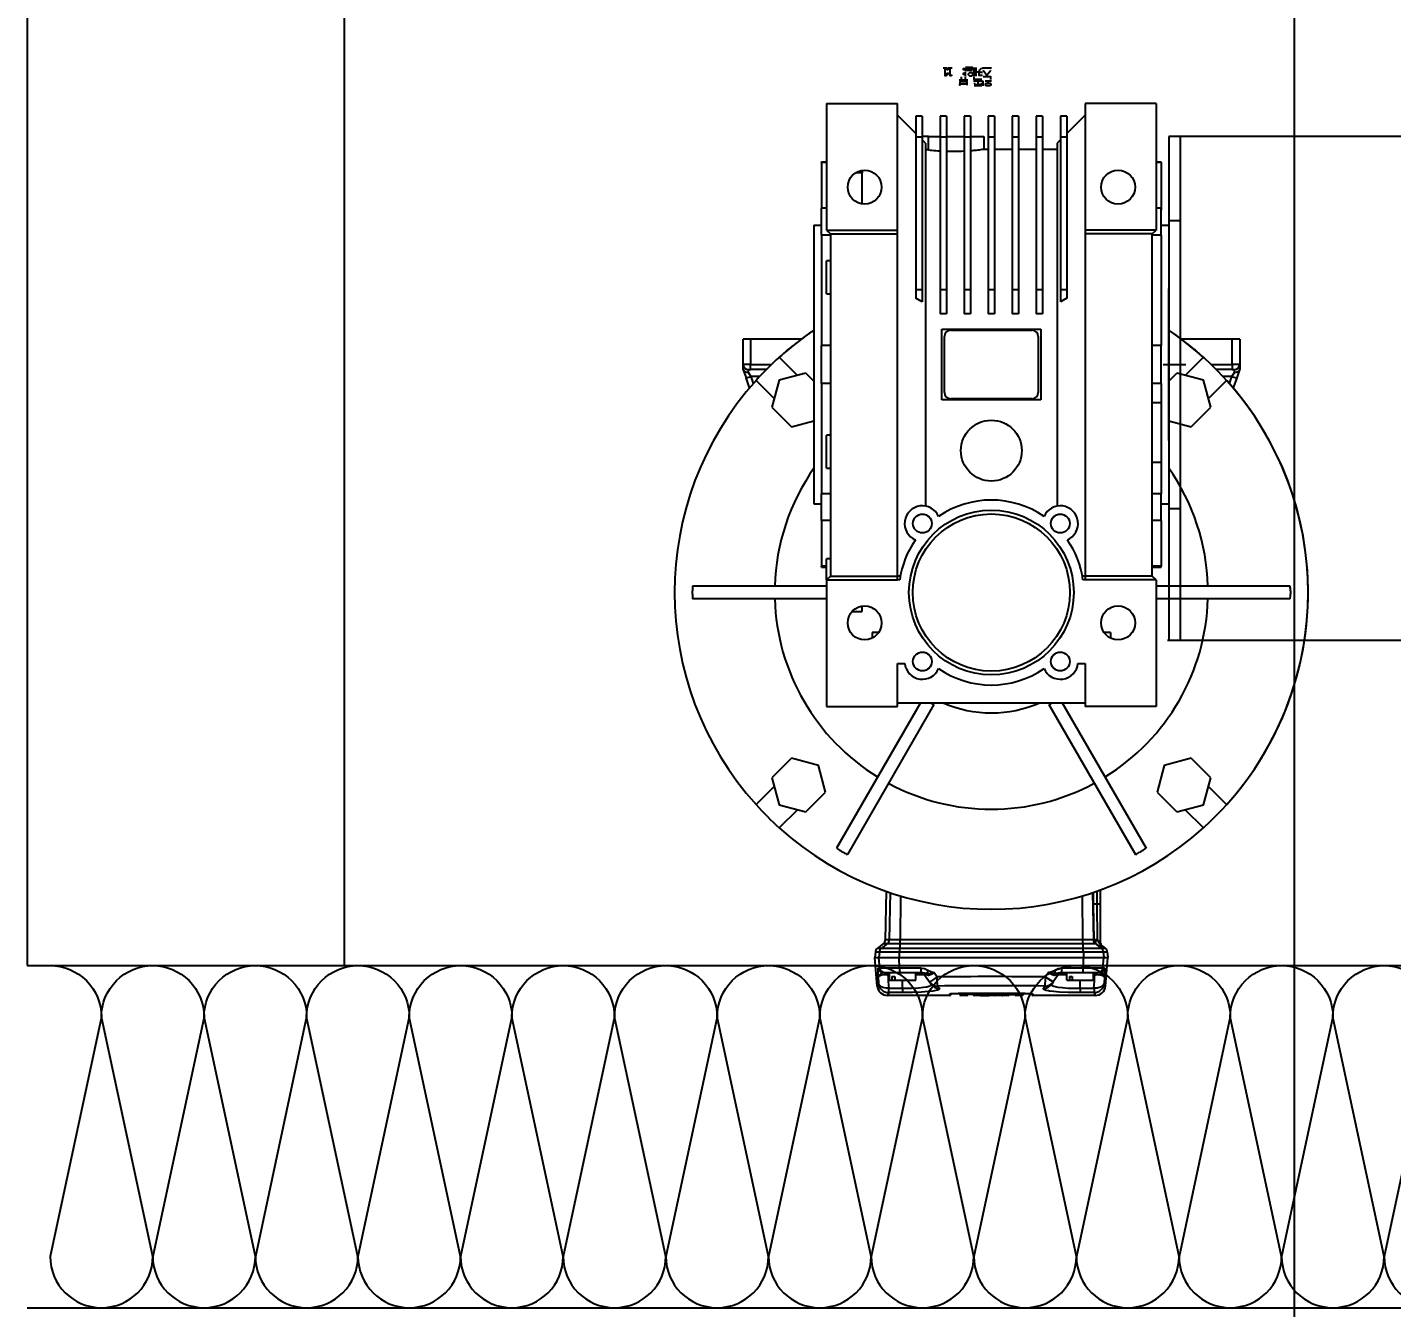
# Model space of a CAD drawing. Header units: millimetres. Extents: x 3355 to 129505, y 4600 to 34300.
# Drawn here: x 64556 to 65094, y 14421 to 14926 of the extents above; entities that cross this region are included whole.
import ezdxf
from ezdxf.xclip import XClip

# ---------------------------------------------------------------- set-up
doc = ezdxf.new("R2010")
doc.units = ezdxf.units.MM
doc.header["$LTSCALE"] = 800
doc.header["$XCLIPFRAME"] = 0
doc.linetypes.add('점선1', pattern=[2, 1.25, -0.75])
doc.layers.get('Defpoints').update_dxf_attribs({"color": 167})
doc.layers.add('arch', color=8, linetype='Continuous')
doc.layers.add('DIM', color=6, linetype='Continuous')
doc.layers.add('건축도면', color=9, linetype='Continuous', lineweight=25)
doc.styles.add('맑은고딕', font='malgun.ttf')
doc.dimstyles.new('Copy of PSD MI', dxfattribs={"dimscale": 100, "dimtxt": 1.5, "dimasz": 0.8, "dimexe": 1.25, "dimexo": 1.5, "dimgap": 0.6, "dimtad": 1, "dimdec": 0, "dimzin": 1, "dimdsep": 46, "dimlunit": 6, "dimtxsty": '맑은고딕', "dimblk": 'DOT', "dimcen": 2.5, "dimadec": 0, "dimazin": 0, "dimtfac": 1, "dimtdec": 0, "dimtix": 1, "dimtmove": 2, "dimatfit": 3, "dimfxl": 1, "dimtolj": 1, "dimtzin": 1, "dimarcsym": 0})

# ---------------------------------------------------------------- blocks, each defined once
blk = doc.blocks.new('*U143')
at = {"color": 0}
for points in [[(-39048.15, 0, -0.414214), (-39063.15, 15), (-39048.15, 85, 1), (-39078.15, 85), (-39063.15, 15, -0.414214), (-39078.15, 0, 0.414214)], [(-39018.15, 0, -0.414214), (-39033.15, 15), (-39018.15, 85, 1), (-39048.15, 85), (-39033.15, 15, -0.414214), (-39048.15, 0, 0.414214)], [(-38988.15, 0, -0.414214), (-39003.15, 15), (-38988.15, 85, 1), (-39018.15, 85), (-39003.15, 15, -0.414214), (-39018.15, 0, 0.414214)], [(-38958.15, 0, -0.414214), (-38973.15, 15), (-38958.15, 85, 1), (-38988.15, 85), (-38973.15, 15, -0.414214), (-38988.15, 0, 0.414214)], [(-38928.15, 0, -0.414214), (-38943.15, 15), (-38928.15, 85, 1), (-38958.15, 85), (-38943.15, 15, -0.414214), (-38958.15, 0, 0.414214)], [(-38898.15, 0, -0.414214), (-38913.15, 15), (-38898.15, 85, 1), (-38928.15, 85), (-38913.15, 15, -0.414214), (-38928.15, 0, 0.414214)], [(-38868.15, 0, -0.414214), (-38883.15, 15), (-38868.15, 85, 1), (-38898.15, 85), (-38883.15, 15, -0.414214), (-38898.15, 0, 0.414214)], [(-38838.15, 0, -0.414214), (-38853.15, 15), (-38838.15, 85, 1), (-38868.15, 85), (-38853.15, 15, -0.414214), (-38868.15, 0, 0.414214)], [(-38808.15, 0, -0.414214), (-38823.15, 15), (-38808.15, 85, 1), (-38838.15, 85), (-38823.15, 15, -0.414214), (-38838.15, 0, 0.414214)], [(-38778.15, 0, -0.414214), (-38793.15, 15), (-38778.15, 85, 1), (-38808.15, 85), (-38793.15, 15, -0.414214), (-38808.15, 0, 0.414214)], [(-38748.15, 0, -0.414214), (-38763.15, 15), (-38748.15, 85, 1), (-38778.15, 85), (-38763.15, 15, -0.414214), (-38778.15, 0, 0.414214)], [(-38718.15, 0, -0.414214), (-38733.15, 15), (-38718.15, 85, 1), (-38748.15, 85), (-38733.15, 15, -0.414214), (-38748.15, 0, 0.414214)], [(-38688.15, 0, -0.414214), (-38703.15, 15), (-38688.15, 85, 1), (-38718.15, 85), (-38703.15, 15, -0.414214), (-38718.15, 0, 0.414214)], [(-38658.15, 0, -0.414214), (-38673.15, 15), (-38658.15, 85, 1), (-38688.15, 85), (-38673.15, 15, -0.414214), (-38688.15, 0, 0.414214)], [(-38628.15, 0, -0.414214), (-38643.15, 15), (-38628.15, 85, 1), (-38658.15, 85), (-38643.15, 15, -0.414214), (-38658.15, 0, 0.414214)], [(-38598.15, 0, -0.414214), (-38613.15, 15), (-38598.15, 85, 1), (-38628.15, 85), (-38613.15, 15, -0.414214), (-38628.15, 0, 0.414214)], [(-38568.15, 0, -0.414214), (-38583.15, 15), (-38568.15, 85, 1), (-38598.15, 85), (-38583.15, 15, -0.414214), (-38598.15, 0, 0.414214)], [(-38538.15, 0, -0.414214), (-38553.15, 15), (-38538.15, 85, 1), (-38568.15, 85), (-38553.15, 15, -0.414214), (-38568.15, 0, 0.414214)], [(-38508.15, 0, -0.414214), (-38523.15, 15), (-38508.15, 85, 1), (-38538.15, 85), (-38523.15, 15, -0.414214), (-38538.15, 0, 0.414214)], [(-38478.15, 0, -0.414214), (-38493.15, 15), (-38478.15, 85, 1), (-38508.15, 85), (-38493.15, 15, -0.414214), (-38508.15, 0, 0.414214)], [(-38448.15, 0, -0.414214), (-38463.15, 15), (-38448.15, 85, 1), (-38478.15, 85), (-38463.15, 15, -0.414214), (-38478.15, 0, 0.414214)], [(-38418.15, 0, -0.414214), (-38433.15, 15), (-38418.15, 85, 1), (-38448.15, 85), (-38433.15, 15, -0.414214), (-38448.15, 0, 0.414214)]]:
    blk.add_lwpolyline(points, format="xyb", dxfattribs=at)
blk = doc.blocks.new('COMBI SHUTTER')
at = {"color": 0}
for p, q in [((-1584.55, 340.24), (-1584.55, 290.24)), ((-1584.55, 340.24), (-1556.55, 340.24)), ((-1556.55, 290.24), (-1556.55, 340.24)), ((-1482.55, 340.24), (-1482.55, 290.24)), ((-1454.55, 340.24), (-1482.55, 340.24)), ((-1454.55, 340.24), (-1454.55, 290.24)), ((-1549.3, 328.35), (-1556.55, 335.6)), ((-1549.3, 335.24), (-1549.3, 326.94)), ((-1546.8, 335.24), (-1549.3, 335.24)), ((-1546.8, 335.24), (-1546.8, 326.94)), ((-1539.8, 335.24), (-1539.8, 326.94)), ((-1537.3, 335.24), (-1539.8, 335.24)), ((-1537.3, 335.24), (-1537.3, 326.94)), ((-1530.3, 335.24), (-1530.3, 326.94)), ((-1527.8, 335.24), (-1530.3, 335.24)), ((-1527.8, 335.24), (-1527.8, 326.94)), ((-1518.3, 335.24), (-1520.8, 335.24)), ((-1520.8, 335.24), (-1520.8, 326.94)), ((-1518.3, 335.24), (-1518.3, 326.94)), ((-1508.8, 335.24), (-1511.3, 335.24)), ((-1511.3, 335.24), (-1511.3, 326.94)), ((-1508.8, 335.24), (-1508.8, 326.94)), ((-1499.3, 335.24), (-1501.8, 335.24)), ((-1501.8, 335.24), (-1501.8, 326.94)), ((-1499.3, 335.24), (-1499.3, 326.94)), ((-1492.3, 335.24), (-1492.3, 326.94)), ((-1489.8, 335.24), (-1492.3, 335.24)), ((-1482.55, 335.6), (-1489.8, 328.35)), ((-1489.8, 335.24), (-1489.8, 326.94)), ((-1549.3, 326.94), (-1549.3, 266.74)), ((-1546.8, 326.94), (-1549.3, 326.94)), ((-1544.3, 327.24), (-1546.8, 327.24)), ((-1546.8, 326.94), (-1546.8, 266.74)), ((-1545.55, 324.6), (-1546.8, 325.85)), ((-1545.55, 324.6), (-1545.55, 181.35)), ((-1544.3, 327.24), (-1539.8, 327.24)), ((-1544.3, 321.95), (-1544.3, 327.24)), ((-1539.8, 326.94), (-1539.8, 266.74)), ((-1537.3, 326.94), (-1539.8, 326.94)), ((-1537.3, 327.24), (-1530.3, 327.24)), ((-1537.3, 326.94), (-1537.3, 266.74)), ((-1530.3, 326.94), (-1530.3, 266.74)), ((-1527.8, 326.94), (-1530.3, 326.94)), ((-1527.8, 327.24), (-1524.8, 327.24)), ((-1527.8, 326.94), (-1527.8, 266.74)), ((-1524.8, 327.24), (-1522.55, 327.24)), ((-1522.55, 327.24), (-1522.55, 322.24)), ((-1518.3, 326.94), (-1520.8, 326.94)), ((-1520.8, 326.94), (-1520.8, 266.74)), ((-1518.3, 326.94), (-1518.3, 266.74)), ((-1508.8, 326.94), (-1511.3, 326.94)), ((-1511.3, 326.94), (-1511.3, 266.74)), ((-1508.8, 326.94), (-1508.8, 266.74)), ((-1499.3, 326.94), (-1501.8, 326.94)), ((-1501.8, 326.94), (-1501.8, 266.74)), ((-1499.3, 326.94), (-1499.3, 266.74)), ((-1492.3, 325.85), (-1493.55, 324.6)), ((-1493.55, 324.6), (-1493.55, 181.35)), ((-1492.3, 326.94), (-1492.3, 266.74)), ((-1489.8, 326.94), (-1492.3, 326.94)), ((-1489.8, 326.94), (-1489.8, 266.74)), ((-1192.55, 327.24), (-1449.55, 327.24)), ((-1449.55, 327.24), (-1449.55, 128.35)), ((-1445.05, 327.24), (-1445.05, 128.35)), ((-1544.3, 321.95), (-1545.55, 321.95)), ((-1522.55, 322.24), (-1520.8, 322.24)), ((-1518.3, 322.24), (-1511.3, 322.24)), ((-1508.8, 322.24), (-1501.8, 322.24)), ((-1499.3, 322.24), (-1493.55, 322.24)), ((-1586.55, 316.89), (-1586.55, 317.24)), ((-1586.55, 317.24), (-1584.55, 317.24)), ((-1584.55, 316.89), (-1586.55, 316.89)), ((-1586.55, 316.89), (-1586.55, 298.87)), ((-1570.55, 312.86), (-1573.19, 312.86)), ((-1570.55, 313.86), (-1570.55, 312.86)), ((-1570.55, 300.61), (-1570.55, 312.86)), ((-1454.55, 317.24), (-1452.55, 317.24)), ((-1452.55, 316.89), (-1454.55, 316.89)), ((-1452.55, 316.89), (-1452.55, 317.24)), ((-1452.55, 316.89), (-1452.55, 298.14)), ((-1584.55, 298.87), (-1586.55, 298.87)), ((-1586.55, 288.25), (-1586.55, 298.87)), ((-1452.55, 298.87), (-1454.55, 298.87)), ((-1452.55, 288.25), (-1452.55, 298.87)), ((-1589.55, 292.24), (-1589.55, 237.24)), ((-1589.55, 292.24), (-1586.55, 292.24)), ((-1452.55, 292.24), (-1449.55, 292.24)), ((-1449.55, 294.02), (-1445.05, 294.02)), ((-1449.55, 292.24), (-1449.55, 237.24)), ((-1583.05, 288.25), (-1586.55, 288.25)), ((-1586.55, 288.25), (-1586.55, 244.75)), ((-1584.55, 290.24), (-1556.55, 290.24)), ((-1584.55, 290.24), (-1583.05, 288.74)), ((-1583.05, 288.74), (-1556.55, 288.74)), ((-1583.05, 288.74), (-1583.05, 153.74)), ((-1556.55, 288.74), (-1556.55, 290.24)), ((-1556.55, 153.74), (-1556.55, 288.74)), ((-1482.55, 290.24), (-1482.55, 288.74)), ((-1454.55, 290.24), (-1482.55, 290.24)), ((-1482.55, 288.74), (-1482.55, 153.74)), ((-1456.05, 288.74), (-1482.55, 288.74)), ((-1456.05, 288.74), (-1454.55, 290.24)), ((-1456.05, 153.74), (-1456.05, 288.74)), ((-1452.55, 288.25), (-1456.05, 288.25)), ((-1452.55, 288.25), (-1452.55, 244.75)), ((-1583.05, 278.18), (-1584.55, 278.18)), ((-1584.55, 265.18), (-1584.55, 278.18)), ((-1584.55, 265.18), (-1583.05, 265.18)), ((-1546.8, 266.74), (-1549.3, 266.74)), ((-1549.3, 266.74), (-1549.3, 263.36)), ((-1546.8, 266.74), (-1546.8, 261.92)), ((-1539.8, 266.74), (-1539.8, 257.27)), ((-1537.3, 266.74), (-1539.8, 266.74)), ((-1537.3, 266.74), (-1537.3, 257.27)), ((-1530.3, 266.74), (-1530.3, 257.27)), ((-1527.8, 266.74), (-1530.3, 266.74)), ((-1527.8, 266.74), (-1527.8, 257.27)), ((-1518.3, 266.74), (-1520.8, 266.74)), ((-1520.8, 266.74), (-1520.8, 257.27)), ((-1518.3, 266.74), (-1518.3, 257.27)), ((-1508.8, 266.74), (-1511.3, 266.74)), ((-1511.3, 266.74), (-1511.3, 257.27)), ((-1508.8, 266.74), (-1508.8, 257.27)), ((-1499.3, 266.74), (-1501.8, 266.74)), ((-1501.8, 266.74), (-1501.8, 257.27)), ((-1499.3, 266.74), (-1499.3, 257.27)), ((-1489.8, 266.74), (-1492.3, 266.74)), ((-1492.3, 266.74), (-1492.3, 261.92)), ((-1489.8, 266.74), (-1489.8, 263.36)), ((-1449.55, 207.24), (-1449.55, 267.24)), ((-1546.8, 261.92), (-1549.3, 263.36)), ((-1489.8, 263.36), (-1492.3, 261.92)), ((-1537.3, 257.27), (-1539.8, 257.27)), ((-1527.8, 257.27), (-1530.3, 257.27)), ((-1518.3, 257.27), (-1520.8, 257.27)), ((-1508.8, 257.27), (-1511.3, 257.27)), ((-1499.3, 257.27), (-1501.8, 257.27)), ((-1539.05, 251.24), (-1500.05, 251.24)), ((-1539.05, 223.24), (-1539.05, 251.24)), ((-1538.05, 226.24), (-1538.05, 248.24)), ((-1535.55, 250.74), (-1503.55, 250.74)), ((-1501.05, 248.24), (-1501.05, 226.24)), ((-1500.05, 251.24), (-1500.05, 223.24)), ((-1614.55, 247.24), (-1617.55, 247.24)), ((-1617.55, 237.24), (-1617.55, 247.24)), ((-1594.55, 247.24), (-1614.55, 247.24)), ((-1614.55, 247.24), (-1614.55, 237.24)), ((-1583.05, 244.75), (-1586.55, 244.75)), ((-1586.55, 229.73), (-1586.55, 244.75)), ((-1452.55, 244.75), (-1456.05, 244.75)), ((-1452.55, 229.73), (-1452.55, 244.75)), ((-1424.55, 247.24), (-1444.55, 247.24)), ((-1421.55, 247.24), (-1424.55, 247.24)), ((-1424.55, 237.24), (-1424.55, 247.24)), ((-1421.55, 247.24), (-1421.55, 237.24)), ((-1617.55, 235.24), (-1617.55, 237.24)), ((-1614.55, 237.24), (-1617.55, 237.24)), ((-1614.55, 237.24), (-1606.3, 237.24)), ((-1614.55, 235.24), (-1614.55, 237.24)), ((-1603.22, 240.1), (-1596.07, 232.95)), ((-1589.55, 237.24), (-1589.55, 182.24)), ((-1451.8, 237.24), (-1442.8, 237.24)), ((-1449.55, 237.24), (-1449.55, 182.24)), ((-1443.03, 232.95), (-1435.88, 240.1)), ((-1432.8, 237.24), (-1424.55, 237.24)), ((-1421.55, 237.24), (-1424.55, 237.24)), ((-1424.55, 237.24), (-1424.55, 235.24)), ((-1421.55, 237.24), (-1421.55, 235.24)), ((-1617.55, 235.24), (-1617.5, 235.09)), ((-1617.5, 235.09), (-1617.5, 235.09)), ((-1617.5, 235.09), (-1616.37, 231.99)), ((-1614.93, 228.03), (-1616.37, 231.99)), ((-1615.55, 235.24), (-1615.55, 234.25)), ((-1615.55, 235.24), (-1614.55, 235.24)), ((-1615.55, 234.25), (-1614.49, 232.5)), ((-1608.33, 235.24), (-1614.55, 235.24)), ((-1610.96, 232.5), (-1614.49, 232.5)), ((-1614.49, 232.5), (-1613.48, 229.72)), ((-1592.73, 233.85), (-1603.32, 231.01)), ((-1589.55, 230.67), (-1592.73, 233.85)), ((-1446.38, 233.85), (-1449.55, 230.67)), ((-1435.78, 231.01), (-1446.38, 233.85)), ((-1424.55, 235.24), (-1430.78, 235.24)), ((-1424.61, 232.5), (-1428.14, 232.5)), ((-1425.63, 229.72), (-1424.61, 232.5)), ((-1423.55, 234.25), (-1424.61, 232.5)), ((-1424.55, 235.24), (-1423.55, 235.24)), ((-1422.73, 231.99), (-1424.17, 228.03)), ((-1423.55, 234.25), (-1423.55, 235.24)), ((-1421.6, 235.09), (-1422.73, 231.99)), ((-1421.55, 235.24), (-1421.6, 235.09)), ((-1605.26, 223.76), (-1612.42, 230.91)), ((-1603.32, 231.01), (-1606.16, 220.41)), ((-1583.05, 229.73), (-1586.55, 229.73)), ((-1586.55, 229.73), (-1586.55, 186.23)), ((-1452.55, 229.73), (-1456.05, 229.73)), ((-1452.55, 229.73), (-1452.55, 222.18)), ((-1432.94, 220.41), (-1435.78, 231.01)), ((-1426.69, 230.91), (-1433.84, 223.76)), ((-1500.05, 223.24), (-1539.05, 223.24)), ((-1503.55, 223.74), (-1535.55, 223.74)), ((-1456.05, 222.18), (-1452.55, 222.18)), ((-1452.55, 222.18), (-1452.55, 198.51)), ((-1606.16, 220.41), (-1598.4, 212.66)), ((-1440.7, 212.66), (-1432.94, 220.41)), ((-1598.4, 212.66), (-1589.55, 215.03)), ((-1449.55, 215.03), (-1440.7, 212.66)), ((-1583.05, 209.3), (-1584.55, 209.3)), ((-1584.55, 196.3), (-1584.55, 209.3)), ((-1584.55, 196.3), (-1583.05, 196.3)), ((-1452.55, 198.51), (-1456.05, 198.51)), ((-1452.55, 198.51), (-1452.55, 186.23)), ((-1583.05, 186.23), (-1586.55, 186.23)), ((-1586.55, 175.61), (-1586.55, 186.23)), ((-1452.55, 186.23), (-1456.05, 186.23)), ((-1452.55, 175.61), (-1452.55, 186.23)), ((-1589.55, 182.24), (-1586.55, 182.24)), ((-1452.55, 182.24), (-1449.55, 182.24)), ((-1449.55, 180.46), (-1445.05, 180.46)), ((-1583.05, 175.61), (-1586.55, 175.61)), ((-1586.55, 175.61), (-1586.55, 157.59)), ((-1452.55, 175.61), (-1456.05, 175.61)), ((-1452.55, 175.61), (-1452.55, 157.59)), ((-1584.55, 157.59), (-1586.55, 157.59)), ((-1586.55, 157.24), (-1586.55, 157.59)), ((-1586.55, 157.24), (-1584.55, 157.24)), ((-1583.05, 160.59), (-1584.55, 160.59)), ((-1584.55, 152.24), (-1584.55, 160.59)), ((-1452.55, 157.59), (-1456.05, 157.59)), ((-1456.05, 157.24), (-1452.55, 157.24)), ((-1452.55, 157.24), (-1452.55, 157.59)), ((-1583.05, 153.74), (-1584.55, 152.24)), ((-1584.55, 152.24), (-1556.55, 152.24)), ((-1584.55, 152.24), (-1584.55, 102.24)), ((-1583.05, 153.74), (-1556.55, 153.74)), ((-1556.55, 152.24), (-1556.55, 153.74)), ((-1555.47, 153.74), (-1556.55, 153.74)), ((-1555.71, 152.24), (-1556.55, 152.24)), ((-1482.55, 153.74), (-1483.63, 153.74)), ((-1482.55, 152.24), (-1483.4, 152.24)), ((-1456.05, 153.74), (-1482.55, 153.74)), ((-1482.55, 153.74), (-1482.55, 152.24)), ((-1454.55, 152.24), (-1482.55, 152.24)), ((-1454.55, 152.24), (-1456.05, 153.74)), ((-1454.55, 152.24), (-1454.55, 102.24)), ((-1637.55, 146.57), (-1637.55, 147.91)), ((-1584.55, 149.74), (-1637.53, 149.74)), ((-1401.58, 149.74), (-1454.55, 149.74)), ((-1401.55, 147.91), (-1401.55, 146.57)), ((-1584.55, 144.74), (-1637.53, 144.74)), ((-1570.55, 139.74), (-1570.55, 141.86)), ((-1566.55, 141.23), (-1566.55, 140.99)), ((-1566.11, 140.99), (-1566.55, 140.99)), ((-1472.55, 140.99), (-1472.99, 140.99)), ((-1472.55, 141.23), (-1472.55, 140.99)), ((-1401.58, 144.74), (-1454.55, 144.74)), ((-1574.52, 139.74), (-1570.55, 139.74)), ((-1564, 131.49), (-1566.55, 131.49)), ((-1566.55, 131.49), (-1566.55, 129.25)), ((-1472.55, 131.49), (-1475.1, 131.49)), ((-1472.55, 131.49), (-1472.55, 129.25)), ((-1192.55, 128.35), (-1449.99, 128.35)), ((-1556.55, 102.24), (-1556.55, 119.24)), ((-1556.55, 119.24), (-1553.73, 119.24)), ((-1485.37, 119.24), (-1482.55, 119.24)), ((-1482.55, 119.24), (-1482.55, 102.24)), ((-1547.55, 103.74), (-1580.7, 46.32)), ((-1542.2, 103.01), (-1576.37, 43.82)), ((-1556.55, 103.74), (-1482.55, 103.74)), ((-1542.2, 103.02), (-1542.2, 103.01)), ((-1496.9, 103.01), (-1496.91, 103.02)), ((-1496.9, 103.01), (-1462.73, 43.82)), ((-1491.55, 103.74), (-1458.4, 46.32)), ((-1584.55, 102.24), (-1556.55, 102.24)), ((-1454.55, 102.24), (-1482.55, 102.24)), ((-1598.4, 81.82), (-1606.16, 74.06)), ((-1587.81, 78.98), (-1598.4, 81.82)), ((-1440.7, 81.82), (-1451.29, 78.98)), ((-1432.94, 74.06), (-1440.7, 81.82)), ((-1584.97, 68.39), (-1587.81, 78.98)), ((-1451.29, 78.98), (-1454.13, 68.39)), ((-1612.42, 63.57), (-1605.26, 70.72)), ((-1606.16, 74.06), (-1603.32, 63.47)), ((-1435.78, 63.47), (-1432.94, 74.06)), ((-1433.84, 70.72), (-1426.69, 63.57)), ((-1592.73, 60.63), (-1584.97, 68.39)), ((-1454.13, 68.39), (-1446.38, 60.63)), ((-1603.32, 63.47), (-1592.73, 60.63)), ((-1596.07, 61.53), (-1603.22, 54.37)), ((-1446.38, 60.63), (-1435.78, 63.47)), ((-1435.88, 54.37), (-1443.03, 61.53)), ((-1577.97, 44.71), (-1579.13, 45.38)), ((-1459.97, 45.38), (-1461.13, 44.71)), ((-1561.1, 29.34), (-1561.43, 10.24)), ((-1559.52, 28.8), (-1559.84, 10.24)), ((-1555.44, 27.5), (-1555.47, 10.24)), ((-1483.66, 27.5), (-1483.63, 10.24)), ((-1479.59, 28.8), (-1479.26, 10.24)), ((-1476.55, 29.87), (-1476.55, 24.22)), ((-1476.55, 29.87), (-1476.55, 24.22)), ((-1477.94, 24.23), (-1479.32, 24.2)), ((-1479.32, 24.2), (-1479.07, 10.24)), ((-1477.94, 24.23), (-1477.82, 10.26)), ((-1476.55, 24.22), (-1476.55, 9.34)), ((-1476.55, 24.22), (-1476.55, 8.43)), ((-1565.32, 5.41), (-1565.55, 3.24)), ((-1565.32, 5.41), (-1563.72, 5.41)), ((-1562.17, 8.72), (-1564.59, 6.76)), ((-1562.99, 6.76), (-1564.59, 6.76)), ((-1563.72, 5.41), (-1563.95, 3.24)), ((-1563.72, 5.41), (-1555.87, 5.41)), ((-1560.58, 8.72), (-1562.99, 6.76)), ((-1555.79, 6.76), (-1562.99, 6.76)), ((-1562.17, 8.72), (-1560.58, 8.72)), ((-1559.84, 10.24), (-1561.43, 10.24)), ((-1560.58, 8.72), (-1555.55, 8.72)), ((-1555.47, 10.24), (-1559.84, 10.24)), ((-1555.87, 5.41), (-1555.89, 3.24)), ((-1555.87, 5.41), (-1519.55, 5.41)), ((-1555.55, 8.72), (-1555.79, 6.76)), ((-1519.55, 6.76), (-1555.79, 6.76)), ((-1555.55, 8.72), (-1519.55, 8.72)), ((-1519.55, 10.24), (-1555.47, 10.24)), ((-1483.63, 10.24), (-1519.55, 10.24)), ((-1519.55, 8.72), (-1483.56, 8.72)), ((-1483.31, 6.76), (-1519.55, 6.76)), ((-1519.55, 5.41), (-1483.23, 5.41)), ((-1479.26, 10.24), (-1483.63, 10.24)), ((-1483.56, 8.72), (-1478.52, 8.72)), ((-1483.56, 8.72), (-1483.31, 6.76)), ((-1476.11, 6.76), (-1483.31, 6.76)), ((-1483.23, 5.41), (-1475.38, 5.41)), ((-1483.23, 5.41), (-1483.21, 3.24)), ((-1479.07, 10.24), (-1479.26, 10.24)), ((-1477.82, 10.26), (-1479.07, 10.24)), ((-1478.52, 8.72), (-1478.33, 8.72)), ((-1478.52, 8.72), (-1476.11, 6.76)), ((-1476.55, 8.43), (-1476.55, 8.42)), ((-1474.51, 6.76), (-1476.11, 6.76)), ((-1475.81, 7.81), (-1475.81, 6.87)), ((-1475.81, 7.81), (-1474.51, 6.76)), ((-1475.38, 5.41), (-1473.78, 5.41)), ((-1475.38, 5.41), (-1475.15, 3.24)), ((-1473.78, 5.41), (-1473.55, 3.24)), ((-1565.55, 3.24), (-1563.95, 3.24)), ((-1564.56, -8.11), (-1565.55, 3.24)), ((-1563.95, 3.24), (-1555.89, 3.24)), ((-1563.59, -0.94), (-1563.95, 3.24)), ((-1555.89, 3.24), (-1519.55, 3.24)), ((-1555.86, -0.94), (-1555.89, 3.24)), ((-1519.55, 3.24), (-1483.21, 3.24)), ((-1483.25, -0.94), (-1483.21, 3.24)), ((-1483.21, 3.24), (-1475.15, 3.24)), ((-1475.52, -0.94), (-1475.15, 3.24)), ((-1475.15, 3.24), (-1473.55, 3.24)), ((-1474.54, -8.11), (-1473.55, 3.24)), ((-1564.18, -4.59), (-1564.04, -7)), ((-1563.59, -0.94), (-1564.15, -0.94)), ((-1555.86, -0.94), (-1563.59, -0.94)), ((-1562.16, -2.76), (-1562.18, -2.76)), ((-1562.16, -2.76), (-1562.16, -2.76)), ((-1562.16, -2.76), (-1561.6, -2.76)), ((-1561.6, -2.76), (-1555.65, -2.76)), ((-1560.35, -3.61), (-1560.35, -2.76)), ((-1559.8, -3.61), (-1560.35, -3.61)), ((-1559.8, -5.76), (-1559.8, -2.76)), ((-1558.76, -4.26), (-1558.76, -5.76)), ((-1558.76, -4.26), (-1557.7, -4.26)), ((-1557.7, -4.26), (-1557.7, -5.76)), ((-1547.44, -0.94), (-1555.86, -0.94)), ((-1555.65, -2.76), (-1547.28, -2.76)), ((-1549.3, -5.76), (-1549.3, -2.76)), ((-1545.95, -3.61), (-1549.3, -3.61)), ((-1547.28, -2.76), (-1547.59, -2.76)), ((-1547.25, -2.76), (-1547.28, -2.76)), ((-1545.95, -3.61), (-1544.01, -6.4)), ((-1542.17, -2.76), (-1540.97, -4.45)), ((-1496.94, -2.76), (-1498.13, -4.45)), ((-1493.15, -3.61), (-1495.1, -6.4)), ((-1489.8, -3.61), (-1493.15, -3.61)), ((-1491.82, -2.76), (-1491.86, -2.76)), ((-1491.82, -2.76), (-1483.45, -2.76)), ((-1483.25, -0.94), (-1491.67, -0.94)), ((-1489.8, -5.76), (-1489.8, -2.76)), ((-1488.76, -4.26), (-1488.76, -5.76)), ((-1488.76, -4.26), (-1487.7, -4.26)), ((-1487.7, -4.26), (-1487.7, -5.76)), ((-1483.45, -2.76), (-1477.5, -2.76)), ((-1475.52, -0.94), (-1483.25, -0.94)), ((-1479.3, -5.76), (-1479.3, -2.76)), ((-1478.75, -3.61), (-1479.3, -3.61)), ((-1478.75, -3.61), (-1478.75, -2.76)), ((-1477.5, -2.76), (-1476.94, -2.76)), ((-1476.92, -2.76), (-1476.94, -2.76)), ((-1474.96, -0.94), (-1475.52, -0.94)), ((-1474.93, -4.59), (-1475.06, -7)), ((-1564.04, -7), (-1564.56, -8.11)), ((-1560.06, -10.64), (-1560.57, -11.76)), ((-1560.06, -8.94), (-1554.55, -8.94)), ((-1560.06, -10.64), (-1560.06, -8.94)), ((-1554.55, -10.64), (-1560.06, -10.64)), ((-1559.8, -5.76), (-1558.76, -5.76)), ((-1558.76, -5.76), (-1557.7, -5.76)), ((-1557.7, -5.76), (-1554.55, -5.76)), ((-1554.55, -8.94), (-1554.55, -5.76)), ((-1554.55, -5.76), (-1549.3, -5.76)), ((-1554.55, -8.94), (-1554.55, -10.64)), ((-1544, -6.4), (-1543.39, -7.28)), ((-1540.73, -8.06), (-1540.12, -8.94)), ((-1498.37, -8.06), (-1498.99, -8.94)), ((-1495.1, -6.4), (-1495.71, -7.28)), ((-1489.8, -5.76), (-1488.76, -5.76)), ((-1488.76, -5.76), (-1487.7, -5.76)), ((-1487.7, -5.76), (-1484.55, -5.76)), ((-1484.55, -8.94), (-1484.55, -5.76)), ((-1484.55, -5.76), (-1479.3, -5.76)), ((-1484.55, -8.94), (-1479.04, -8.94)), ((-1484.55, -8.94), (-1484.55, -10.64)), ((-1479.04, -10.64), (-1484.55, -10.64)), ((-1479.04, -8.94), (-1479.04, -10.64)), ((-1479.04, -10.64), (-1478.53, -11.76)), ((-1475.06, -7), (-1474.54, -8.11)), ((-1536.05, -11.76), (-1560.57, -11.76)), ((-1536.05, -11.25), (-1536.05, -11.76)), ((-1535.55, -11.26), (-1535.55, -11.15)), ((-1534.59, -11.09), (-1534.88, -11.1)), ((-1532.55, -11.04), (-1532.69, -11.04)), ((-1532.55, -11.04), (-1506.55, -11.04)), ((-1532.55, -11.04), (-1532.55, -11.04)), ((-1506.55, -11.04), (-1532.55, -11.04)), ((-1532.05, -11.04), (-1532.05, -11.26)), ((-1531.55, -11.76), (-1531.55, -11.31)), ((-1529.35, -11.31), (-1531.55, -11.31)), ((-1529.35, -11.76), (-1531.55, -11.76)), ((-1529.35, -11.31), (-1529.35, -11.76)), ((-1526.7, -11.42), (-1528.88, -11.42)), ((-1528.85, -11.26), (-1528.85, -11.04)), ((-1526.72, -11.04), (-1526.72, -11.13)), ((-1526.72, -11.18), (-1526.72, -11.13)), ((-1526.72, -11.18), (-1526.72, -11.26)), ((-1526.72, -11.18), (-1526.72, -11.19)), ((-1526.72, -11.19), (-1526.72, -11.19)), ((-1526.22, -11.62), (-1526.24, -11.62)), ((-1512.87, -11.62), (-1526.24, -11.62)), ((-1526.22, -11.62), (-1526.22, -11.31)), ((-1507.55, -11.31), (-1526.22, -11.31)), ((-1526.22, -11.62), (-1512.88, -11.62)), ((-1526.22, -11.76), (-1526.22, -11.69)), ((-1518.21, -11.69), (-1526.22, -11.69)), ((-1512.88, -11.76), (-1526.22, -11.76)), ((-1524.02, -11.42), (-1524.02, -11.55)), ((-1524.02, -11.42), (-1515.08, -11.42)), ((-1524, -11.42), (-1524.02, -11.42)), ((-1515.08, -11.55), (-1524.02, -11.55)), ((-1524.02, -11.73), (-1524.02, -11.76)), ((-1524.02, -11.73), (-1520.41, -11.73)), ((-1520.41, -11.76), (-1524.02, -11.76)), ((-1520.42, -11.73), (-1524.01, -11.73)), ((-1515.1, -11.42), (-1524, -11.42)), ((-1520.41, -11.73), (-1520.42, -11.73)), ((-1520.41, -11.76), (-1520.41, -11.73)), ((-1518.21, -11.69), (-1518.21, -11.76)), ((-1515.08, -11.76), (-1518.21, -11.76)), ((-1515.08, -11.42), (-1515.1, -11.42)), ((-1515.08, -11.55), (-1515.08, -11.42)), ((-1515.08, -11.76), (-1515.08, -11.69)), ((-1512.88, -11.69), (-1515.08, -11.69)), ((-1512.88, -11.42), (-1509.75, -11.42)), ((-1512.86, -11.42), (-1512.88, -11.42)), ((-1512.88, -11.42), (-1512.88, -11.62)), ((-1512.87, -11.62), (-1512.88, -11.62)), ((-1512.88, -11.69), (-1512.88, -11.76)), ((-1509.77, -11.42), (-1512.86, -11.42)), ((-1509.75, -11.42), (-1509.77, -11.42)), ((-1509.75, -11.76), (-1509.75, -11.42)), ((-1507.55, -11.76), (-1509.75, -11.76)), ((-1507.55, -11.31), (-1507.55, -11.76)), ((-1507.05, -11.26), (-1507.05, -11.04)), ((-1506.55, -11.04), (-1506.55, -11.04)), ((-1503.55, -11.15), (-1503.55, -11.26)), ((-1503.05, -11.76), (-1503.05, -11.25)), ((-1478.53, -11.76), (-1503.05, -11.76))]:
    blk.add_line(p, q, dxfattribs=at)
for points in [[(-1537.05, 354.24), (-1538.55, 354.24)], [(-1537.8, 350.99), (-1537.8, 354.24)], [(-1537.05, 351.49), (-1537.8, 350.99)], [(-1536.8, 353.49), (-1536.8, 353.99)], [(-1536.8, 351.74), (-1536.8, 352.24)], [(-1535.05, 354.24), (-1536.55, 354.24)], [(-1535.8, 350.99), (-1535.8, 354.24)], [(-1535.05, 351.49), (-1535.8, 350.99)], [(-1531.3, 349.49), (-1531.3, 350.74)], [(-1530.3, 353.49), (-1530.3, 353.99)], [(-1530.3, 351.74), (-1530.3, 352.24)], [(-1527.05, 353.24), (-1529.8, 353.24), (-1529.8, 353.74), (-1527.05, 353.74), (-1527.05, 354.49), (-1529.8, 354.49)], [(-1529.8, 350.99), (-1529.8, 352.74)], [(-1529.8, 349.49), (-1529.8, 350.74)], [(-1526.3, 350.99), (-1526.3, 354.49)], [(-1523.3, 349.74), (-1526.3, 349.74), (-1526.3, 350.74)], [(-1525.55, 350.99), (-1525.55, 354.49)], [(-1525.55, 352.74), (-1524.8, 352.74)], [(-1523.05, 351.24), (-1524.3, 351.24), (-1524.3, 352.74), (-1524.05, 353.49), (-1523.55, 353.99), (-1523.05, 354.24)], [(-1523.05, 352.49), (-1524.3, 352.49)], [(-1519.55, 354.24), (-1523.05, 354.24)], [(-1519.8, 353.24), (-1521.3, 351.24), (-1522.8, 353.24)], [(-1519.8, 349.74), (-1519.8, 350.74), (-1522.8, 350.74)], [(-1528.8, 349.49), (-1532.3, 349.49)], [(-1529.05, 347.49), (-1529.05, 348.74), (-1532.05, 348.74), (-1532.05, 347.49), (-1532.05, 347.99), (-1529.05, 347.99)], [(-1523.05, 348.99), (-1526.55, 348.99)], [(-1523.3, 348.24), (-1524.05, 347.24), (-1524.8, 348.24), (-1525.55, 347.24), (-1526.3, 348.24)], [(-1523.3, 347.24), (-1526.3, 347.24)], [(-1524.8, 348.49), (-1524.8, 348.99)], [(-1522.8, 347.24), (-1522.8, 349.24)], [(-1519.55, 348.99), (-1522.05, 348.99)], [(-1520.8, 348.24), (-1520.8, 348.99)], [(-1617.5, 235.09), (-1617.36, 234.84), (-1617.14, 234.62), (-1616.74, 234.4), (-1616.24, 234.27), (-1615.69, 234.24), (-1615.55, 234.25)], [(-1423.55, 234.25), (-1422.99, 234.25), (-1422.48, 234.35), (-1422.05, 234.56), (-1421.81, 234.76), (-1421.64, 235.01), (-1421.6, 235.09)], [(-1476.55, 24.22), (-1476.55, 24.22), (-1476.55, 24.22), (-1476.55, 24.22), (-1476.55, 24.22), (-1476.56, 24.22), (-1476.66, 24.22), (-1477.94, 24.23)], [(-1478.33, 8.72), (-1478.39, 8.82), (-1478.39, 9.05), (-1478.3, 9.38), (-1478.04, 9.91), (-1477.82, 10.26)], [(-1475.81, 6.87), (-1475.81, 6.87), (-1475.81, 6.87), (-1475.81, 6.87), (-1475.82, 6.87), (-1475.84, 6.88), (-1476.1, 7.04), (-1476.92, 7.63), (-1478.33, 8.72)], [(-1477.82, 10.26), (-1476.9, 8.87), (-1476.65, 8.53), (-1476.58, 8.44), (-1476.57, 8.43), (-1476.56, 8.42), (-1476.55, 8.42), (-1476.55, 8.42), (-1476.55, 8.42), (-1476.55, 8.43), (-1476.55, 8.43)], [(-1564.18, -4.59), (-1564.24, -2.42), (-1564.23, -1.4), (-1564.2, -1.06), (-1564.18, -0.97), (-1564.16, -0.94), (-1564.15, -0.94), (-1564.15, -0.94)], [(-1562.16, -2.76), (-1562.41, -2.81), (-1562.72, -2.96), (-1563.27, -3.31), (-1563.63, -3.6), (-1563.91, -3.92), (-1564.1, -4.25), (-1564.18, -4.59)], [(-1562.04, -3.69), (-1562.86, -3.83), (-1563.47, -4.01), (-1563.88, -4.21), (-1564.06, -4.37), (-1564.16, -4.53), (-1564.18, -4.59)], [(-1547.44, -0.94), (-1546.82, -0.97), (-1545.93, -1.16), (-1545.1, -1.47), (-1544.34, -1.87)], [(-1545.12, -3.23), (-1545.92, -2.99), (-1546.61, -2.82), (-1547.25, -2.76)], [(-1544.78, -3.82), (-1545.81, -3.63), (-1545.93, -3.61), (-1545.95, -3.61), (-1545.95, -3.61), (-1545.95, -3.61), (-1545.95, -3.61), (-1545.95, -3.61)], [(-1542.17, -2.76), (-1543.46, -3.1), (-1544.25, -3.23), (-1544.67, -3.26), (-1545.12, -3.23)], [(-1542.17, -2.76), (-1543.01, -3.33), (-1543.57, -3.63), (-1543.98, -3.78), (-1544.38, -3.85), (-1544.78, -3.82)], [(-1544.34, -1.87), (-1543.75, -2.16), (-1542.81, -2.53), (-1542.17, -2.76)], [(-1540.97, -4.45), (-1542.82, -5.71), (-1543.62, -6.21), (-1543.9, -6.36), (-1543.95, -6.39), (-1543.99, -6.4), (-1544, -6.4), (-1544, -6.4), (-1544.01, -6.4)], [(-1540.73, -8.06), (-1540.78, -7.85), (-1540.85, -7.31), (-1540.92, -6.05), (-1540.97, -4.45)], [(-1498.37, -8.06), (-1498.32, -7.85), (-1498.26, -7.31), (-1498.18, -6.05), (-1498.13, -4.45)], [(-1495.1, -6.4), (-1495.1, -6.4), (-1495.1, -6.4), (-1495.11, -6.4), (-1495.15, -6.39), (-1495.37, -6.27), (-1496.09, -5.83), (-1497.88, -4.63), (-1498.13, -4.45)], [(-1496.94, -2.76), (-1495.64, -2.28), (-1495.04, -2.02), (-1494.76, -1.87)], [(-1494.33, -3.82), (-1494.72, -3.85), (-1495.13, -3.78), (-1495.68, -3.56), (-1496.37, -3.15), (-1496.94, -2.76)], [(-1493.98, -3.23), (-1494.43, -3.26), (-1495.06, -3.21), (-1496.01, -3.01), (-1496.94, -2.76)], [(-1494.76, -1.87), (-1494, -1.47), (-1493.17, -1.16), (-1492.28, -0.97), (-1491.67, -0.94)], [(-1493.15, -3.61), (-1493.15, -3.61), (-1493.15, -3.61), (-1493.15, -3.61), (-1493.2, -3.62), (-1493.65, -3.7), (-1494.33, -3.82)], [(-1491.86, -2.76), (-1492.49, -2.82), (-1493.18, -2.99), (-1493.98, -3.23)], [(-1474.93, -4.59), (-1474.99, -4.42), (-1475.15, -4.26), (-1475.41, -4.11), (-1475.91, -3.92), (-1476.63, -3.76), (-1477.06, -3.69)], [(-1476.42, -2.94), (-1476.74, -2.79), (-1476.94, -2.76)], [(-1474.93, -4.59), (-1475.02, -4.21), (-1475.25, -3.83), (-1475.6, -3.49), (-1476.16, -3.09), (-1476.42, -2.94)], [(-1474.96, -0.94), (-1474.95, -0.94), (-1474.94, -0.94), (-1474.93, -0.97), (-1474.89, -1.12), (-1474.88, -1.28)], [(-1474.88, -1.28), (-1474.86, -2), (-1474.9, -3.85), (-1474.93, -4.59)], [(-1560.06, -8.94), (-1560.99, -8.92), (-1561.87, -8.76), (-1562.4, -8.6), (-1562.88, -8.38), (-1563.28, -8.13), (-1563.61, -7.84), (-1563.86, -7.52), (-1564.01, -7.17), (-1564.04, -7)], [(-1554.55, -8.94), (-1551.09, -8.89), (-1548.33, -8.75), (-1546.32, -8.55), (-1544.99, -8.33), (-1544.18, -8.13), (-1543.75, -7.95), (-1543.54, -7.83)], [(-1540.4, -9.5), (-1540.86, -9.69), (-1541.5, -9.86), (-1542.62, -10.06), (-1544.42, -10.27), (-1547.08, -10.46), (-1550.67, -10.59), (-1554.55, -10.64)], [(-1543.54, -7.83), (-1543.39, -7.69), (-1543.32, -7.54), (-1543.34, -7.38), (-1543.39, -7.27)], [(-1540.12, -8.94), (-1540.06, -9.1), (-1540.1, -9.26), (-1540.25, -9.41), (-1540.4, -9.5)], [(-1497.05, -9.97), (-1497.91, -9.78), (-1498.53, -9.58), (-1498.84, -9.42), (-1498.97, -9.31), (-1499.04, -9.19), (-1499.02, -9.01), (-1498.99, -8.94)], [(-1484.55, -10.64), (-1489.2, -10.57), (-1492.67, -10.42), (-1494.98, -10.24), (-1496.59, -10.04), (-1497.05, -9.97)], [(-1495.71, -7.27), (-1495.79, -7.46), (-1495.75, -7.63), (-1495.6, -7.8), (-1495.34, -7.96), (-1494.83, -8.16), (-1494.32, -8.29)], [(-1494.32, -8.29), (-1493.26, -8.48), (-1491.48, -8.69), (-1489.37, -8.83), (-1486.41, -8.93), (-1484.55, -8.94)], [(-1475.06, -7), (-1475.16, -7.35), (-1475.36, -7.68), (-1475.64, -7.99), (-1476.01, -8.26), (-1476.46, -8.5), (-1476.96, -8.69), (-1477.81, -8.88), (-1478.73, -8.95), (-1479.04, -8.94)], [(-1536.05, -11.25), (-1536.05, -11.25), (-1536.05, -11.25), (-1536.04, -11.24), (-1536, -11.22), (-1535.77, -11.18), (-1535.08, -11.11), (-1533.33, -11.05), (-1532.55, -11.04)], [(-1532.55, -11.04), (-1534.64, -11.09), (-1535.57, -11.16), (-1535.85, -11.2)], [(-1506.55, -11.04), (-1504.49, -11.09), (-1503.47, -11.16), (-1503.14, -11.21), (-1503.08, -11.23), (-1503.07, -11.24), (-1503.05, -11.25), (-1503.05, -11.25), (-1503.05, -11.25)], [(-1503.26, -11.2), (-1504.29, -11.1), (-1506.25, -11.04), (-1506.55, -11.04)]]:
    blk.add_lwpolyline(points, dxfattribs=at)
for points in [[(-1536.55, 353.49), (-1537.05, 353.49), (-1537.05, 353.99), (-1536.55, 353.99)], [(-1536.55, 351.74), (-1537.05, 351.74), (-1537.05, 352.24), (-1536.55, 352.24)], [(-1530.05, 353.49), (-1530.55, 353.49), (-1530.55, 353.99), (-1530.05, 353.99)], [(-1530.05, 351.74), (-1530.55, 351.74), (-1530.55, 352.24), (-1530.05, 352.24)], [(-1527.3, 350.99), (-1528.05, 350.99), (-1528.55, 351.49), (-1528.55, 351.99), (-1528.05, 352.49), (-1527.3, 352.49), (-1526.8, 351.99), (-1526.8, 351.49)], [(-1520.05, 347.24), (-1521.55, 347.24), (-1521.8, 347.49), (-1521.8, 347.99), (-1521.55, 348.24), (-1520.05, 348.24), (-1519.8, 347.99), (-1519.8, 347.49)]]:
    blk.add_lwpolyline(points, close=True, dxfattribs=at)
for centre, radius in [((-1569.55, 307.24), 6.7), ((-1469.55, 307.24), 6.7), ((-1519.55, 203.24), 12), ((-1519.55, 147.24), 32.5), ((-1519.55, 147.24), 31), ((-1546.77, 174.46), 3.72), ((-1492.33, 174.46), 3.72), ((-1569.55, 135.24), 6.7), ((-1469.55, 135.24), 6.7), ((-1546.77, 120.02), 3.72), ((-1492.33, 120.02), 3.72)]:
    blk.add_circle(centre, radius, dxfattribs=at)
for centre, radius, start, end in [((-1534.27, 409.17), 87.8, 263.4388, 264.2669), ((-1534.45, 407.31), 85.92, 264.2677, 266.4323), ((-1534.55, 405.82), 84.43, 268.131, 269.9975), ((-1534.55, 405.75), 84.36, 270.002, 272.8897), ((-1534.73, 408.18), 86.8, 274.5766, 275.7266), ((-1534.87, 409.46), 88.09, 275.7351, 276.5604), ((-1534.93, 409.89), 88.53, 276.5675, 278.0378), ((-1519.55, 147.24), 125, 124.0558, 137.9807), ((-1519.55, 147.24), 125, 124.0558, 132.0193), ((-1535.55, 248.24), 2.5, 90, 180), ((-1503.55, 248.24), 2.5, 0, 90), ((-1519.55, 147.24), 125, 47.9807, 55.9443), ((-1519.55, 147.24), 125, 312.0193, 55.9442), ((-1615.55, 237.24), 2, 180, 270), ((-1423.55, 237.24), 2, 270, 0), ((-1519.55, 147.24), 125, 137.9807, 222.0193), ((-1535.55, 226.24), 2.5, 180, 270), ((-1503.55, 226.24), 2.5, 270, 0), ((-1519.55, 147.24), 125, 317.9807, 42.0193), ((-1519.55, 147.24), 85.51, 144.9468, 178.3247), ((-1519.55, 147.24), 85.51, 1.6753, 35.0544), ((-1519.55, 147.24), 36.5, 55.2668, 124.7332), ((-1546.77, 174.46), 7, 23.3336, 246.6664), ((-1492.33, 174.46), 7, 293.3336, 156.6664), ((-1519.55, 147.24), 36.5, 145.2667, 172.1265), ((-1519.55, 147.24), 36.5, 7.8735, 34.7332), ((-1519.55, 147.24), 118, 178.786, 179.6752), ((-1519.55, 147.24), 118, 180.3248, 181.214), ((-1519.55, 147.24), 118, 0.3248, 1.214), ((-1519.55, 147.24), 118, 358.786, 359.6752), ((-1519.55, 147.24), 85.51, 181.6753, 238.3247), ((-1519.55, 147.24), 85.51, 301.6753, 358.3247), ((-1546.77, 120.02), 7, 186.3679, 336.6664), ((-1492.33, 120.02), 7, 203.3336, 353.6321), ((-1519.55, 147.24), 36.5, 235.2668, 304.7332), ((-1519.55, 147.24), 49.69, 241.0869, 242.8836), ((-1519.55, 147.24), 49.68, 241.1099, 242.8843), ((-1519.55, 147.24), 47.5, 246.3185, 293.6819), ((-1519.55, 147.24), 49.68, 297.1157, 298.8904), ((-1519.55, 147.24), 49.69, 297.1164, 298.9134), ((-1519.55, 147.24), 85.51, 241.6753, 298.3247), ((-1519.55, 147.24), 125, 222.0193, 227.9807), ((-1519.55, 147.24), 125, 227.9807, 312.0193), ((-1519.55, 147.24), 118, 238.786, 239.6752), ((-1519.55, 147.24), 118, 240.3248, 241.214), ((-1519.55, 147.24), 118, 298.786, 299.6753), ((-1519.55, 147.24), 118, 300.3248, 301.214), ((-1190.6, 29.27), 288.77, 180.0773, 181.0052), ((-997.93, 28.83), 480.03, 179.9364, 180.5492), ((-1563.33, 5.21), 2, 129, 174), ((-1563.43, 10.28), 2, 309, 359), ((-1474.54, 9.37), 2.01, 180.4026, 230.885), ((-1474.55, 8.43), 2, 180.3143, 231.1349), ((-1475.77, 5.21), 2, 6, 51), ((-1560.62, -16.12), 12.51, 88.7847, 96.5172), ((-329.84, 59.89), 1232.15, 182.95445, 183.20267), ((-1547.59, -4.76), 2, 35, 90), ((-1487.96, -35.22), 65.51, 149.3936, 150.7659), ((-1546.67, -4.52), 2.02, 20.346, 39.9866), ((-1519.48, -2346.7), 2342.35, 90.00175, 90.52566), ((-1519.62, -2346.7), 2342.35, 89.47434, 89.99824), ((-1551.14, -35.22), 65.51, 29.2341, 30.6064), ((-1492.43, -4.52), 2.02, 139.9992, 159.6565), ((-1491.51, -4.76), 2, 90, 145), ((-2709.27, 59.89), 1232.15, 356.79733, 357.04555), ((-1478.49, -16.14), 12.52, 83.4778, 91.2117), ((-1560.57, -7.76), 4, 185.0048, 269.9949), ((-1560.05, -6.63), 4.01, 185.3211, 269.8525), ((-1540.17, -5.01), 3.94, 215.1336, 270.8518), ((-1519.48, -2270.45), 2262.5, 90.00181, 90.53813), ((-1519.62, -2270.45), 2262.5, 89.46187, 89.99819), ((-1498.93, -5.01), 3.94, 269.1482, 324.8664), ((-1479.05, -6.63), 4.01, 270.1475, 354.6789), ((-1478.53, -7.76), 4, 270.0051, 354.9952), ((-1536.05, -11.26), 0.5, 270, 0), ((-1534.33, -22.91), 11.82, 93.7659, 95.9515), ((-1531.55, -11.26), 0.5, 180, 270), ((-1531.52, -10.78), 0.533, 209.9251, 266.4465), ((-1529.38, -10.78), 0.533, 273.5544, 330.1346), ((-1529.35, -11.26), 0.5, 270, 0), ((-1526.24, -11.14), 0.482, 179.6022, 270.3375), ((-1526.21, -11.18), 0.513, 181.4466, 268.5442), ((-1526.22, -11.26), 0.5, 180, 270), ((-1526.19, -10.78), 0.533, 209.9126, 266.4562), ((-1524.04, -11.03), 0.516, 272.2586, 311.2754), ((-1524.02, -11.26), 0.501, 270.1782, 289.8009), ((-1520.41, -11.26), 0.501, 250.1998, 269.8211), ((-1518.22, -11.19), 0.508, 271.2576, 301.5309), ((-1518.21, -11.26), 0.501, 270.1965, 314.153), ((-1515.08, -11.26), 0.501, 225.847, 269.8035), ((-1515.06, -11.03), 0.516, 228.7228, 267.7423), ((-1515.07, -11.19), 0.508, 238.4778, 268.7617), ((-1512.89, -11.18), 0.512, 271.4148, 332.4575), ((-1512.88, -11.26), 0.5, 270.0005, 341.8058), ((-1512.86, -11.13), 0.483, 269.715, 324.0574), ((-1509.75, -11.26), 0.5, 198.1942, 269.9995), ((-1507.58, -10.78), 0.533, 273.5436, 330.075), ((-1507.55, -11.26), 0.5, 270, 0), ((-1503.05, -11.26), 0.5, 180, 270)]:
    blk.add_arc(centre, radius, start, end, dxfattribs=at)
for centre, major_axis, ratio, start_param, end_param in [((-1614.49, 232.67), (-1.88, -0.68), 0.081936, 0, 1.540983), ((-1424.61, 232.67), (1.88, -0.68), 0.081936, -1.540983, 0), ((-1561.74, 5.21), (0, -2), 0.997335, 3.822271, 4.607669), ((-1561.83, 10.28), (0, -2), 0.997335, 0.680678, 1.553343), ((-1555.67, 5.21), (0, -2), 0.102082, 3.822271, 4.607669), ((-1555.68, 10.28), (0, -2), 0.102082, 0.680678, 1.553343), ((-1483.43, 10.28), (0, -2), 0.102082, -1.553343, -0.680678), ((-1483.44, 5.21), (0, -2), 0.102082, 1.675516, 2.460914), ((-1477.27, 10.28), (0, -2), 0.997335, -1.553343, -0.680678), ((-1477.08, 10.28), (0, -2), 0.997654, -1.553343, -0.680678), ((-1477.36, 5.21), (0, -2), 0.997335, 1.675516, 2.460914), ((-1562.16, -0.76), (0, -2), 0.99827, -1.48353, -0.009746), ((-1561.6, -0.76), (0, -2), 0.997335, -1.48353, 0), ((-1562.16, -0.76), (0, -2), 0.99827, -0.009746, 0), ((-1555.65, -0.76), (0, -2), 0.102082, -1.48353, 0), ((-1547.28, -0.76), (0, -2), 0.078408, -1.48353, 0), ((-1491.82, -0.76), (0, -2), 0.078408, 0, 1.48353), ((-1483.45, -0.76), (0, -2), 0.102082, 0, 1.48353), ((-1477.5, -0.76), (0, -2), 0.997335, 0, 1.48353), ((-1476.94, -0.76), (0, -2), 0.99827, 0, 0.011714), ((-1476.94, -0.76), (0, -2), 0.99827, 0.011714, 1.48353), ((-1540.73, -4.1), (-3.28, -2.29), 0.983415, 0.000272, 0.968048), ((-1498.37, -4.1), (3.28, -2.29), 0.983415, -0.968048, -0.000271), ((-1536.05, -10.76), (-0.5, 0), 0.998465, 1.570796, 2.080622), ((-1503.05, -10.76), (-0.5, 0), 0.998465, 1.046268, 1.570796)]:
    blk.add_ellipse(centre, major_axis=major_axis, ratio=ratio, start_param=start_param, end_param=end_param, dxfattribs=at)
blk = doc.blocks.new('XR-PLAN', base_point=(461.03, 408.44))
at = {"layer": 'arch'}
for p, q in [((72000, 42600), (72900, 42600)), ((72000, 42465), (72900, 42465))]:
    blk.add_line(p, q, dxfattribs=at)
for points in [[(72000, 43225), (72000, 42600)], [(72125, 43100), (72125, 42600)]]:
    blk.add_lwpolyline(points, dxfattribs=at)
blk.add_blockref('COMBI SHUTTER', (73900, 42600), dxfattribs=at)
at = {"layer": 'arch', "xscale": 1.35, "yscale": 1.35, "zscale": 1.35, "rotation": 180}
blk.add_blockref('*U143', (20144.5, 42600), dxfattribs=at)
blk = doc.blocks.new('DOT')
at = {"color": 0, "linetype": 'ByBlock'}
blk.add_line((-0.5, 0), (-1, 0), dxfattribs=at)
at = {"color": 0, "linetype": 'ByBlock', "const_width": 0.5}
blk.add_lwpolyline([(-0.25, 0, 1), (0.25, 0, 1)], format="xyb", close=True, dxfattribs=at)
blk = doc.blocks.new('*D267')
at = {"layer": 'Defpoints', "color": 0, "ltscale": 2, "transparency": 16777216}
for p in [(63755.38, 15256.13), (65055.65, 15256.13), (65055.65, 13280.58)]:
    blk.add_point(p, dxfattribs=at)
at = {"layer": 'DIM', "color": 0, "lineweight": -2, "ltscale": 2, "transparency": 16777216}
for p, q in [((63755.38, 15136.13), (63755.38, 13180.58)), ((65055.65, 15136.13), (65055.65, 13180.58)), ((63819.38, 13280.58), (64991.65, 13280.58))]:
    blk.add_line(p, q, dxfattribs=at)
at = {"layer": 'DIM', "color": 0, "lineweight": -2, "ltscale": 2, "transparency": 16777216, "xscale": 64, "yscale": 64, "zscale": 64, "rotation": 180}
blk.add_blockref('DOT', (63755.38, 13280.58), dxfattribs=at)
at = {"layer": 'DIM', "color": 0, "lineweight": -2, "ltscale": 2, "transparency": 16777216, "xscale": 64, "yscale": 64, "zscale": 64}
blk.add_blockref('DOT', (65055.65, 13280.58), dxfattribs=at)
at = {"layer": 'DIM', "color": 3, "ltscale": 2, "transparency": 16777216, "insert": (64405.51, 13425.1), "char_height": 160, "attachment_point": 5, "style": '맑은고딕'}
blk.add_mtext('\\A1;1,300', dxfattribs=at)
blk = doc.blocks.new('_DOT')
at = {"color": 0, "linetype": 'ByBlock'}
blk.add_line((-0.5, 0), (-1, 0), dxfattribs=at)
at = {"color": 0, "linetype": 'ByBlock', "const_width": 0.5}
blk.add_lwpolyline([(-0.25, 0, 1), (0.25, 0, 1)], format="xyb", close=True, dxfattribs=at)

msp = doc.modelspace()

# ---------------------------------------------------------------- block references
at = {"layer": '건축도면', "color": 1, "linetype": '점선1', "ltscale": 0.2}
ref = msp.add_blockref('XR-PLAN', (-6983.32308, -27635.43025), dxfattribs=at)
XClip(ref).set_block_clipping_path([(56227.7345986668, 39479.2603850555), (77438.0684519374, 60194.2361228569)])

# ---------------------------------------------------------------- dimensions: what is measured, and where the dimension line sits
at = {"layer": 'DIM', "color": 6, "ltscale": 2}
dim = msp.add_linear_dim(base=(65055.64951, 13280.57903), p1=(63755.38001, 15256.12697), p2=(65055.64951, 15256.12697), dimstyle='Copy of PSD MI', override={"dimscale": 80, "dimtxt": 2, "dimclrt": 3, "dimfxl": 0.18}, dxfattribs=at)
dim.commit()
dim.dimension.update_dxf_attribs({"geometry": '*D267', "text_midpoint": (64405.51476, 13425.10077)})

doc.saveas('drawing.dxf')
